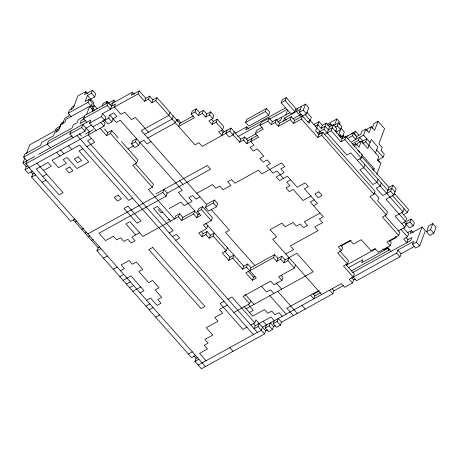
<?xml version="1.0" encoding="UTF-8"?>
<svg xmlns="http://www.w3.org/2000/svg" width="459" height="459" viewBox="0 0 459 459"><rect width="100%" height="100%" fill="white"/><g stroke="black" fill="none" stroke-linecap="round" stroke-linejoin="round"><path stroke-width="0.69" d="M205.391 366.586L25.761 163.846L26.897 160.816L23.633 157.127L24.763 154.098L40.553 145.383L41.689 142.347L53.531 135.812L54.661 132.777L58.609 130.597L60.881 124.532L64.822 122.358L65.958 119.323L89.643 106.247L93.843 110.992M32.296 171.218L28.349 173.399L25.084 169.715L26.215 166.68L22.95 162.991L24.763 158.143M26.576 153.289L29.755 144.797L59.641 128.302M74.754 219.138L70.806 221.318L31.614 177.082L32.75 174.053L34.442 173.118M55.252 130.918L56.159 128.491L60.106 126.311M56.474 131.974L57.381 129.547M59.2 128.738L61.236 123.282L63.491 122.037M62.464 124.332L64.73 118.267L68.678 116.093L69.361 114.268M71.495 116.942L68.225 113.258L69.361 110.223L73.308 108.049L77.841 95.914L85.735 91.559L87.606 93.665M71.174 109.42L72.08 106.993L74.335 105.748M73.13 137.7L69.866 134.017L70.996 130.981M85.735 91.559L84.605 94.588L92.5 90.234L95.765 93.917L94.629 96.952L90.681 99.133L90.004 100.951M92.5 90.234L91.364 93.263L87.417 95.443L85.15 101.508L89.098 99.333L92.362 103.017L91.226 106.052L89.539 106.981M68.225 113.258L87.962 102.363L89.098 99.333M86.785 122.266L83.521 118.583L84.657 115.548L108.335 102.477L111.606 106.161L115.548 103.981L114.417 107.016L120.947 114.389L124.894 112.208L131.429 119.581L135.376 117.401L148.441 132.146M69.866 134.017L81.708 127.476L82.838 124.446L89.373 131.819L88.237 134.848L94.766 142.221L86.877 146.582M86.47 114.739L89.643 106.247M91.68 108.881L93.952 102.816L87.417 95.443M92.139 109.305L93.269 108.68L94.399 105.65L97.199 108.806M25.761 163.846L84.972 131.165L86.103 128.13L91.743 125.02M92.23 111.755L92.907 109.936M96.132 130.494L89.597 123.121L90.733 120.086L23.633 157.127M102.254 106.023L103.16 103.602L107.108 101.422L108.508 103M89.597 123.121L101.439 116.586L102.575 113.551L138.102 93.94L139.232 90.911L145.767 98.283L144.631 101.313L138.102 93.94M106.201 103.849L107.108 101.422M83.521 118.583L107.205 105.507L108.335 102.477M104.709 120.269L105.84 117.24L102.575 113.551M25.084 169.715L104.027 126.133L105.157 123.104L102.827 120.47M115.272 101.674L113.872 100.096L110.47 109.196L107.205 105.507M92.867 126.804L108.657 118.089L109.787 115.06L113.734 112.88L116.999 116.563L113.052 118.743L111.921 121.778L107.974 123.959L101.439 116.586M100.079 128.313L106.608 135.686L107.745 132.651L111.692 130.476L118.221 137.849M106.608 135.686L110.556 133.506L111.692 130.476M134.338 94.342L132.473 92.236L131.337 95.265L139.232 90.911M131.515 143.897L132.651 140.861L136.598 138.681L135.462 141.716L131.515 143.897L134.78 147.58L138.727 145.4L139.863 142.37L143.81 140.19L147.075 143.879L151.022 141.699M148.578 99.133L149.714 96.103L152.979 99.787L151.843 102.822L148.578 99.133L144.631 101.313M195.591 355.53L191.644 357.71L96.935 250.809L98.065 247.774L99.758 246.844M151.843 102.822L155.79 100.641L156.926 97.612L179.785 123.414L178.654 126.443L194.444 117.728L191.173 114.044L192.31 111.009L196.257 108.835L199.522 112.518L198.391 115.553L195.121 111.864L196.257 108.835M179.595 213.751L178.459 216.78L181.73 220.469L182.86 217.434L179.595 213.751L175.648 215.931L174.512 218.96L148.389 189.469L152.336 187.295L132.737 165.177L136.684 162.997L137.82 159.967L121.492 141.533M169.991 112.352L168.855 115.387L141.223 130.637L206.544 204.364L205.408 207.393L208.679 211.083L216.573 206.722L217.704 203.693L214.439 200.004L206.544 204.364M173.255 116.041L172.119 119.07L144.493 134.326M176.52 119.724L175.39 122.76L147.758 138.01M152.336 187.295L153.467 184.26L135.273 163.725M177.426 121.348L178.109 119.529L180.909 122.685M87.818 233.883L162.813 192.487L163.949 189.452L167.214 193.141L166.078 196.171L98.978 233.212L105.507 240.585L113.402 236.23L116.672 239.914L120.614 237.733L123.884 241.423L127.832 239.242L131.096 242.931L135.044 240.751L131.779 237.062L139.674 232.707M202.339 113.373L203.469 110.338L206.734 114.027L205.603 117.056L202.339 113.373L198.391 115.553M205.603 117.056L209.551 114.882L210.681 111.847L213.951 115.536L212.815 118.565L208.868 120.746L212.133 124.429L216.08 122.255L217.216 119.22L223.745 126.592L222.615 129.622L218.668 131.802L221.932 135.491L223.068 132.456L230.963 128.101L240.757 139.157L239.627 142.192L229.827 131.131L230.963 128.101M212.133 124.429L213.269 121.4L217.216 119.22M181.73 220.469L193.572 213.934L194.702 210.899L182.86 217.434M227.016 130.276L225.88 133.311L229.144 136.994L233.092 134.82L234.228 131.785M193.572 213.934L196.836 217.618L200.784 215.437L197.519 211.754L198.649 208.719L202.597 206.544L212.397 217.6L211.26 220.636L203.366 224.99L206.63 228.68L198.741 233.034L202.006 236.724L205.953 234.543L207.084 231.508L210.354 235.197L209.218 238.227L205.953 234.543M196.836 217.618L197.967 214.588L199.659 213.653M197.519 211.754L201.461 209.574L202.597 206.544M205.408 207.393L213.303 203.039L214.439 200.004M202.006 236.724L203.136 233.688L207.084 231.508M245.617 122.415L246.747 119.386L266.484 108.49L269.749 112.174L268.618 115.209L248.881 126.105L245.617 122.415L265.354 111.52L266.484 108.49M206.63 228.68L207.766 225.644M248.749 128.933L246.879 126.827L245.749 129.857L285.217 108.072M243.574 140.012L244.704 136.977L247.969 140.666L246.839 143.696L243.574 140.012L239.627 142.192M209.218 238.227L213.165 236.052L214.301 233.017L210.354 235.197M251.916 138.486L250.786 141.521L254.051 145.205L250.103 147.385L253.368 151.068L257.315 148.894L263.85 156.261L259.903 158.441L263.168 162.13L267.115 159.95L270.38 163.633L266.432 165.814L272.967 173.186L276.915 171.006L283.444 178.379M246.839 143.696L258.681 137.161L255.411 133.477L256.547 130.442L262.187 127.332M255.411 133.477L263.305 129.117L260.041 125.433L261.177 122.398L269.072 118.043L272.336 121.727L271.2 124.762L267.936 121.073L269.072 118.043M281.137 102.805L282.274 99.775L286.221 97.595L296.021 108.651L294.885 111.686L290.937 113.866L281.137 102.805L285.085 100.63L286.221 97.595M228.811 260.345L229.948 257.315L233.895 255.135L232.759 258.165L228.811 260.345L222.282 252.972L226.23 250.792L227.36 247.762M275.148 122.582L276.284 119.547L279.548 123.236L278.418 126.265L275.148 122.582L271.2 124.762M281.815 117.171L280.684 120.201L277.861 121.755M283.496 121.056L284.632 118.02L300.421 109.305M285.762 114.991L287.581 110.137M267.425 329.941L265.732 330.87L264.596 333.905L201.444 368.766L194.914 361.394L196.045 358.364L197.737 357.429M290.254 119.73L291.39 116.695L294.655 120.384L293.525 123.414L290.254 119.73L278.418 126.265M297.604 108.456L296.474 111.485L301.138 116.752M306.687 112.065L311.351 117.332L309.085 123.396L299.285 112.34L301.552 106.276M232.759 258.165L242.559 269.226L243.695 266.191L247.642 264.011L250.907 267.7L249.771 270.73M299.285 112.34L303.233 110.16L305.499 104.095L308.764 107.779L306.497 113.849L294.655 120.384M293.525 123.414L301.42 119.059L302.55 116.024M242.559 269.226L246.506 267.046L247.642 264.011M273.455 257.66L276.72 261.343L277.856 258.314L274.591 254.625L273.455 257.66L245.823 272.91L252.358 280.283L253.488 277.253L255.181 276.318M233.843 312.459L249.633 303.743L250.763 300.714M315.063 126.259L317.88 124.705L321.151 128.394L322.281 125.359L319.016 121.675L315.614 130.769L318.879 134.458L322.826 132.278L375.083 191.26L373.947 194.289L370 196.469L386.335 214.898L382.387 217.078L398.716 235.507L386.874 242.048L390.139 245.731L378.296 252.266L375.032 248.583L371.084 250.763L361.285 239.701L353.39 244.062L350.125 240.373L338.283 246.913L341.553 250.597L337.606 252.777L347.4 263.833L343.452 266.013L356.517 280.759L399.938 256.793L401.068 253.758L414.603 246.288M301.42 119.059L317.748 137.488L320.015 131.423M317.748 137.488L321.696 135.313L322.826 132.278M317.198 132.978L323.962 129.243L326.229 123.178L329.493 126.868L333.441 124.687L336.711 128.371L335.575 131.406M250.855 325.024L254.802 322.849L255.933 319.814L265.732 330.87M327.227 132.932L330.629 123.832L332.029 125.416M343.556 285.509L333.968 290.799L332.832 293.829L281.522 322.155L280.386 325.19L276.438 327.37L273.174 323.681L274.31 320.652L271.045 316.962L255.256 325.678L254.12 328.713L258.067 326.533L259.203 323.497M280.667 259.169L281.803 256.133L285.068 259.823L283.932 262.852L280.667 259.169L276.72 261.343M324.41 134.487L331.174 130.752L333.441 124.687M339.471 124.452L340.148 122.633L336.883 118.944L334.617 125.014L338.564 122.834L341.829 126.518L340.693 129.553L336.745 131.733L336.292 132.944M335.173 127.109L337.428 125.864L338.564 122.834M283.932 262.852L287.879 260.672L289.015 257.642M336.2 132.903L336.654 131.687M249.633 303.743L243.098 296.371L270.73 281.12L273.994 284.804L281.889 280.449L283.025 277.414L281.16 275.308M275.32 325.58L273.627 326.515L272.491 329.545L268.544 331.725L265.279 328.042L266.415 325.006L263.15 321.323M339.746 136.713L340.429 134.894L342.294 137M265.279 328.042L269.226 325.861L270.362 322.826L273.627 326.515M342.506 136.834L344.319 131.985L341.054 128.296L338.788 134.361L339.717 135.416M331.174 130.752L340.974 141.814L343.24 135.744L344.64 137.327M281.889 280.449L278.624 276.76L294.414 268.045L295.544 265.015M340.974 141.814L344.921 139.634L346.052 136.598L362.386 155.033L361.25 158.062L357.303 160.243M273.174 323.681L277.121 321.501L278.257 318.471L281.522 322.155M352.397 135.801L353.533 132.766L356.798 136.455L355.668 139.484L352.397 135.801L347.325 138.601M358.749 134.998L355.478 131.314L354.348 134.344L355.277 135.399M354.623 146.605L355.759 143.569L359.024 147.259L361.29 141.194L367.825 148.567L371.228 139.467L377.757 146.84L375.491 152.904M356.666 145.193L357.343 143.374L361.29 141.194M352.277 143.765L358.479 140.339L359.615 137.304L362.88 140.993L362.197 142.812M351.72 141.665L363.562 135.13L365.829 129.059L369.093 132.749L371.36 126.684L374.63 130.367L378.027 121.274L384.562 128.646L378.893 143.805L382.158 147.494L381.022 150.523L384.292 154.213L383.156 157.242L377.516 160.357M366.735 130.683L367.412 128.864L371.36 126.684M362.874 143.403L365.691 141.848L366.827 138.813L362.88 140.993M372.266 128.302L374.079 123.448L378.027 121.274M320.554 292.716L314.914 295.831L313.778 298.861L310.514 295.177M364.968 164.58L363.832 167.615L359.885 169.796L372.949 184.541L376.896 182.361L378.032 179.326M341.553 250.597L342.684 247.567L340.819 245.456M373.54 170.541L374.223 168.723L361.623 154.505M376.805 174.225L380.89 163.312L377.625 159.623L378.755 156.594L365.691 141.848M347.4 263.833L348.536 260.804L339.671 250.798M381.297 183.015L380.167 186.044L376.219 188.224L382.749 195.597L390.643 191.237L392.91 185.172L396.174 188.861L393.908 194.926L386.013 199.281L405.613 221.399L401.665 223.579M353.252 277.07L354.388 274.04L345.988 264.562M198.179 365.083L261.332 330.222L262.468 327.187L341.41 283.61L344.675 287.294L352.569 282.939L353.705 279.904L355.398 278.969M386.696 193.417L388.962 187.352L392.91 185.172M386.335 214.898L387.465 211.869L377.671 200.807L378.801 197.777L374.137 192.51M388.234 250.545L388.911 248.726M390.139 245.731L391.275 242.702L388.939 240.068M398.165 231.003L404.93 227.268L395.13 216.206L403.025 211.851L404.161 208.816M398.716 235.507L399.846 232.478L384.917 215.627M403.478 214.68L407.426 212.5L408.562 209.47L394.097 193.147M405.613 221.399L406.743 218.369L401.614 212.574M404.93 227.268L407.196 221.198L411.144 219.023L414.408 222.707L413.278 225.742L409.33 227.916L404.195 222.127M352.569 282.939L349.305 279.25L396.674 253.104L397.804 250.075L413.593 241.359L412.457 244.389L415.728 248.078L419.675 245.898L425.344 230.734L422.079 227.044L410.237 233.585L411.367 230.55L413.238 232.656M406.066 224.233L410.013 222.053L411.144 219.023M352.701 272.566L410.782 240.505L411.912 237.469L407.965 239.65L406.835 242.679L403.57 238.996L407.512 236.815L408.648 233.786L403.518 227.991M412.457 244.389L416.405 242.209L422.079 227.044M426.572 231.789L428.838 225.725L432.785 223.544L436.05 227.228L433.784 233.292L429.836 235.473L426.572 231.789L430.519 229.609L432.785 223.544M92.144 106.895L94.399 105.65M84.548 116.282L78.346 119.707L77.21 122.737L73.268 124.917L72.132 127.952L48.447 141.022L47.317 144.057L50.582 147.741M108.794 102.896L113.872 100.096M83.98 119.001L81.157 120.556L80.027 123.591L85.667 120.482M109.919 104.686L132.473 92.236M22.95 162.991L34.792 156.456M38.74 154.276L72.006 135.916M145.767 98.283L149.714 96.103M26.215 166.68L27.907 165.745M85.426 133.999L93.32 129.639M152.979 99.787L156.926 97.612M91.502 138.538L87.554 140.718L257.384 332.396M31.614 177.082L35.561 174.908M43.456 170.547L51.351 166.192L48.086 162.503L36.244 169.038L59.102 194.846L63.049 192.665L36.921 163.174M82.93 148.762L78.982 150.936L88.776 161.998L76.934 168.533L67.14 157.477L63.193 159.652L66.457 163.341L58.563 167.696L52.033 160.323L79.659 145.073L128.652 200.365L132.599 198.185M42.773 176.411L46.72 174.236M42.09 182.28L46.038 180.1M176.417 120.459L178.109 119.529M128.021 148.905L133.661 145.796M191.173 114.044L195.121 111.864M179.785 123.414L193.319 115.943M199.522 112.518L203.469 110.338M206.734 114.027L210.681 111.847M229.827 131.131L202.195 146.387L198.931 142.697L194.983 144.878L155.79 100.641M235.037 133.362L246.879 126.827M75.207 221.972L76.9 221.037M237.848 136.627L260.402 124.177M269.422 119.197L286.904 109.546M260.041 125.433L267.936 121.073M240.757 139.157L244.704 136.977M272.336 121.727L276.284 119.547M276.743 119.971L289.709 112.811M295.349 109.701L305.499 104.095M81.736 229.345L83.429 228.41M246.288 139.186L255.87 133.896M247.969 140.666L257.556 135.376M279.548 123.236L291.39 116.695M85.001 233.034L86.694 232.099M156.054 193.813L207.365 165.487L210.629 169.17L167.214 193.141M292.968 118.91L301.431 114.239M88.271 236.718L89.958 235.783M91.536 240.401L93.229 239.472M307.398 121.922L310.215 120.367M313.939 124.475L319.016 121.675M162.916 211.978L161.224 212.913L157.953 209.229M169.119 208.558L180.961 202.017L184.225 205.707L192.12 201.346L188.85 197.663L192.797 195.482L196.068 199.172L200.015 196.991M196.745 193.302L212.534 184.587L215.799 188.276L219.746 186.096L223.017 189.785L230.911 185.425L227.641 181.741L231.588 179.561L234.859 183.244L258.537 170.174L261.808 173.858L281.539 162.962L284.809 166.651L280.862 168.832L284.127 172.515L276.232 176.876L279.497 180.559L287.391 176.204L297.191 187.261L305.086 182.9L308.35 186.589L304.403 188.769L317.467 203.515L313.52 205.689M322.281 125.359L326.229 123.178M96.935 250.809L100.882 248.629M327.296 124.24L336.883 118.944M321.151 128.394L325.098 126.214L328.363 129.897L332.31 127.722L342.104 138.779L346.052 136.598M327.812 125.387L330.629 123.832M167.753 220.286L169.446 219.35M103.464 258.182L107.412 256.002M178.459 216.78L142.938 236.391L129.874 221.645L125.927 223.826L135.726 234.888M338.736 135.824L340.429 134.894M340.423 137.304L343.24 135.744M169.205 232.868L173.152 230.693L153.558 208.575L157.506 206.395L170.57 221.14M344.204 137.539L347.583 135.669M351.531 133.489L355.478 131.314M345.638 137.126L353.533 132.766M365.829 129.059L361.881 131.24L360.745 134.275L356.798 136.455M113.264 269.238L117.211 267.063M172.469 236.557L176.417 234.377L179.681 238.066L175.74 240.241M120.476 270.747L124.423 268.567L121.159 264.883L129.054 260.523L132.318 264.212L136.266 262.032L142.795 269.404L138.847 271.585L148.647 282.641L152.595 280.46L159.13 287.833L155.182 290.013L161.711 297.386L157.764 299.566L161.029 303.25L157.081 305.43L150.552 298.057L146.605 300.238M352.937 145.13L355.759 143.569M290.656 179.888L286.709 182.068L289.979 185.752L286.032 187.932L289.296 191.621L293.244 189.441L303.038 200.497L310.932 196.142M119.793 276.611L123.741 274.436M123.064 280.3L130.953 275.939L144.017 290.685L140.07 292.865M126.328 283.983L130.276 281.803M129.593 287.673L133.54 285.492M132.858 291.356L140.752 287.001M314.203 199.826L310.255 202.006L323.32 216.751L319.372 218.932L322.637 222.615L314.742 226.976L318.007 230.659L290.375 245.909L293.645 249.598L285.75 253.953M372.53 169.658L374.223 168.723M145.922 306.101L149.869 303.921M320.049 213.062L304.265 221.777L307.53 225.467L303.583 227.647L300.318 223.958L296.371 226.138L293.1 222.449L285.205 226.809L281.941 223.12L270.099 229.661L276.634 237.033L272.686 239.208L321.673 294.506M149.186 309.791L153.134 307.61M155.721 317.163L159.669 314.983M250.907 267.7L274.591 254.625M277.856 258.314L281.803 256.133M285.068 259.823L296.91 253.282L313.239 271.717L246.139 308.758M252.358 280.283L256.306 278.102L246.506 267.046M224.044 301.402L220.096 303.583L242.96 329.384L246.908 327.204M227.991 299.222L231.938 297.042L254.802 322.849M227.308 305.086L219.419 309.446L222.684 313.13L214.789 317.49L218.054 321.174L206.211 327.715L212.746 335.081L204.852 339.442L208.116 343.125L204.169 345.306L207.434 348.995L199.539 353.35L206.074 360.722M340.997 246.087L351.146 240.487M249.403 312.441L253.351 310.261L248.216 304.472M346.166 265.193L375.491 249.007M389.588 241.222L396.352 237.487L395.423 236.437M407.42 232.73L411.367 230.55M188.379 354.021L192.327 351.841M348.209 267.821L362.868 259.731L361.732 262.76L388.802 247.82M351.015 271.085L389.921 249.61M318.408 290.817L286.829 308.247L293.364 315.62M313.227 294.351L319.43 290.926M194.914 361.394L198.862 359.213M363.562 135.13L370.092 142.502M376.627 149.875L383.156 157.242M377.797 160.151L379.662 162.256M358.479 140.339L359.879 141.917M430.519 229.609L433.784 233.292M337.428 125.864L340.693 129.553M395.044 191.891L391.779 188.207L387.832 190.387L359.839 158.791M357.894 150.288L359.758 152.399M361.434 156.284L388.962 187.352M344.921 139.634L361.25 158.062M390.643 191.237L393.908 194.926M335.816 130.677L336.745 131.733M392.032 195.127L407.426 212.5M403.025 211.851L350.774 152.87L346.826 155.05L323.962 129.243M410.013 222.053L413.278 225.742M303.233 110.16L306.497 113.849M305.086 114.572L321.879 133.529M321.696 135.313L373.947 194.289M416.405 242.209L419.675 245.898M400.982 229.443L407.512 236.815M285.085 100.63L294.885 111.686M406.1 237.544L407.965 239.65M284.632 118.02L286.496 120.132M397.804 250.075L401.068 253.758M396.674 253.104L399.938 256.793M391.045 251.394L387.78 247.711L383.833 249.891L382.898 248.835M265.354 111.52L268.618 115.209M209.551 114.882L212.815 118.565M216.08 122.255L222.615 129.622M222.322 129.622L224.187 131.727M211.404 119.294L213.269 121.4M221.198 130.35L223.068 132.456M351.37 277.27L353.705 279.904M332.104 288.694L333.968 290.799M329.568 290.145L332.832 293.829M287.879 260.672L294.414 268.045M313.049 293.72L314.914 295.831M213.303 203.039L216.573 206.722M301.936 305.396L305.206 309.085M211.209 209.631L229.408 230.166L225.461 232.346L254.854 265.52M276.066 282.824L281.66 289.147M179.733 180.737L183.003 184.426M277.712 291.322L297.312 313.44M201.461 209.574L211.26 220.636M273.765 293.502L270.5 289.818L266.553 291.999L261.423 286.204M135.462 141.716L138.727 145.4M91.364 93.263L94.629 96.952M109.787 115.06L116.322 122.433L120.269 120.252L182.321 190.29L178.373 192.47L197.967 214.588M205.902 223.539L243.695 266.191M247.894 270.93L253.488 277.253M269.817 295.682L286.152 314.111M108.657 118.089L111.921 121.778M213.165 236.052L226.23 250.792M224.812 251.521L229.948 257.315M282.205 316.291L278.934 312.608L274.987 314.782L271.722 311.099L267.775 313.279L264.51 309.59L252.668 316.131L243.804 306.124M87.962 102.363L91.226 106.052M93.269 108.68L94.669 110.263M201.272 231.583L203.136 233.688M100.762 122.45L104.027 126.133M110.556 133.506L136.684 162.997M162.813 192.487L166.078 196.171M277.121 321.501L280.386 325.19M104.48 128.968L107.745 132.651M245.169 294.391L254.034 304.397M269.226 325.861L272.491 329.545M81.708 127.476L84.972 131.165M258.067 326.533L264.596 333.905M253.385 323.572L255.256 325.678M79.143 133.54L81.478 136.174M77.078 135.52L253.437 334.577M68.5 145.744L71.765 149.433M60.605 150.104L63.87 153.788M56.658 152.279L59.928 155.968M229.758 347.652L233.023 351.336M30.879 171.947L32.75 174.053M73.337 219.867L98.065 247.774M193.715 355.731L196.045 358.364M78.3 156.806L74.352 158.98L77.617 162.67L81.564 160.489L78.3 156.806M69.722 167.024L65.775 169.205L69.039 172.894L72.987 170.714L69.722 167.024M118.17 195.173L114.222 197.353L117.493 201.036L121.44 198.862L118.17 195.173M127.969 206.229L124.022 208.409L137.086 223.154L141.033 220.974L127.969 206.229M152.732 247.453L148.791 249.627L201.042 308.609L204.989 306.428L152.732 247.453M318.827 191.782L314.88 193.962L318.15 197.645L322.098 195.471L318.827 191.782"/></g></svg>
